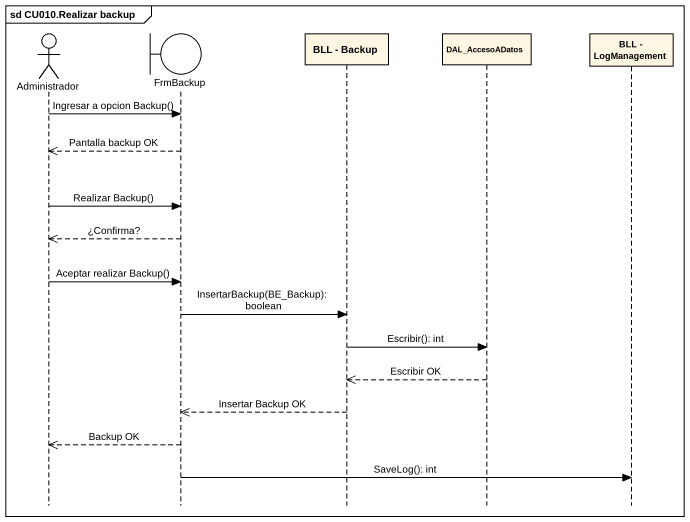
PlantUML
@startuml
mainframe sd CU010.Realizar backup
hide footbox
actor Administrador
boundary FrmBackup
participant "BLL - Backup" as BLL_Backup
participant DAL_AccesoADatos
participant "BLL - LogManagement" as BLL_LogManagement

Administrador -> FrmBackup : Ingresar a opcion Backup()
FrmBackup -->> Administrador : Pantalla backup OK
Administrador -> FrmBackup : Realizar Backup()
FrmBackup -->> Administrador : ¿Confirma?
Administrador -> FrmBackup : Aceptar realizar Backup()
FrmBackup -> BLL_Backup : InsertarBackup(BE_Backup): boolean
BLL_Backup -> DAL_AccesoADatos : Escribir(): int
DAL_AccesoADatos -->> BLL_Backup : Escribir OK
BLL_Backup -->> FrmBackup : Insertar Backup OK
FrmBackup -->> Administrador : Backup OK
FrmBackup -> BLL_LogManagement : SaveLog(): int
@enduml
